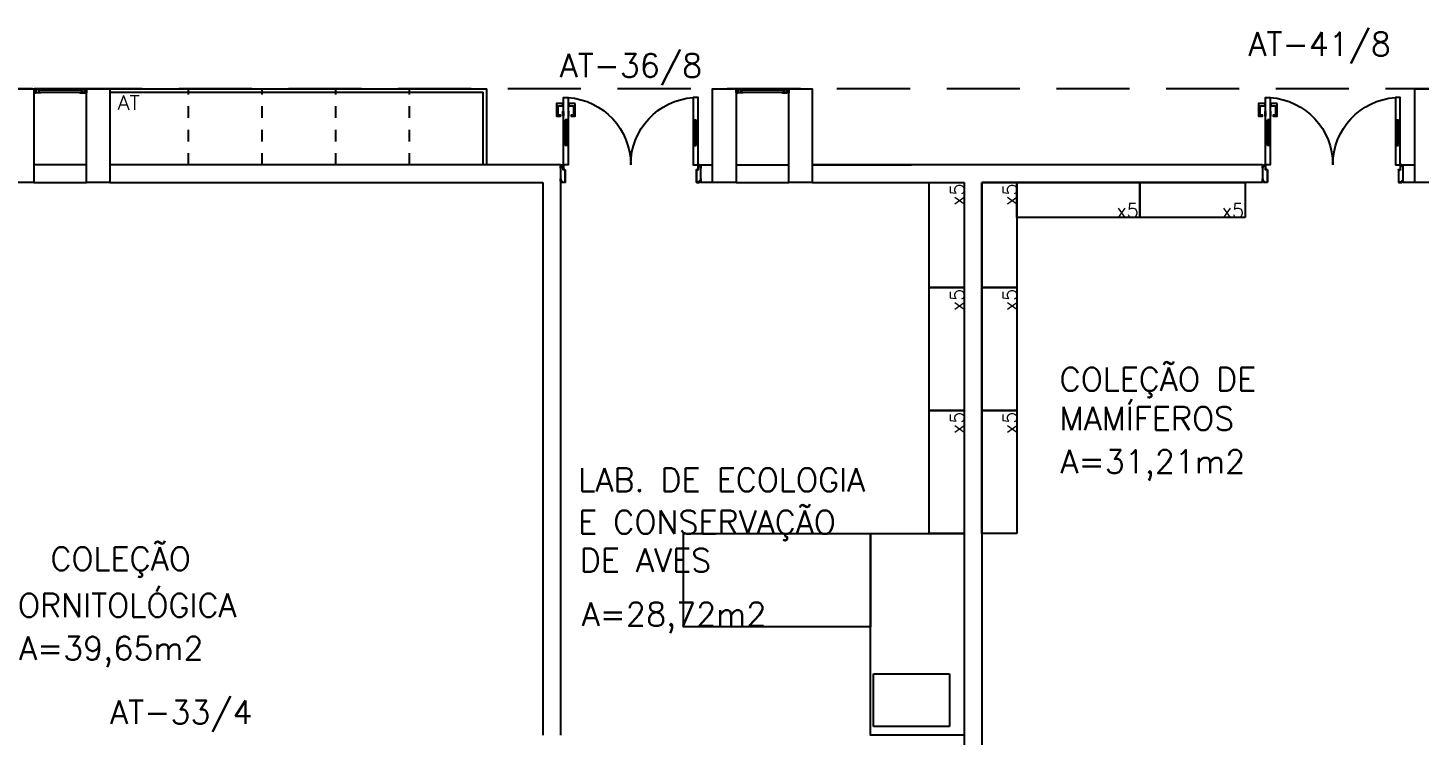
# Model space of a CAD drawing. Header units: millimetres. Extents: x 2128 to 2646, y 1972 to 2207.
# Drawn here: x 2340.76 to 2352.65, y 2013.52 to 2019.56 of the extents above; entities that cross this region are included whole.
import ezdxf

# ---------------------------------------------------------------- set-up
doc = ezdxf.new("R2010")
doc.units = ezdxf.units.MM
doc.linetypes.add('HIDDEN', pattern=[0.375, 0.25, -0.125])
doc.linetypes.add('HIDDEN2', pattern=[4.7625, 3.175, -1.5875])
for name, color, linetype in [('AM-PROJEÇÃO', 1, 'HIDDEN2'), ('AM-TEXTO', 2, 'Continuous'), ('AR-ALV', 2, 'Continuous'), ('AR-ARMÁRIOINF', 1, 'Continuous'), ('AR-ARMÁRIOSUP', 1, 'Continuous'), ('AR-BANCADAS', 1, 'Continuous'), ('AR-ESQ', 1, 'Continuous'), ('AR-ESTC', 3, 'Continuous'), ('AR-PORTA', 1, 'Continuous'), ('AR-PROJ', 1, 'HIDDEN'), ('BC- VISTA', 1, 'Continuous'), ('DT-ESQ-BAGUETE-C', 1, 'Continuous'), ('DT-ESQ-PERFIL CADEIRA-C', 2, 'Continuous'), ('DT-ESQ-PERFIL CADEIRA-V', 2, 'Continuous'), ('DT-ESQ-VENEZIANA-C', 1, 'Continuous'), ('DT-ESQ-VENEZIANA-V', 1, 'Continuous'), ('ENDEREÇO', 2, 'Continuous'), ('maçaneta', 1, 'Continuous'), ('mov', 1, 'Continuous'), ('PM-PERFIL U-C', 2, 'Continuous'), ('PM-VIDRO', 2, 'Continuous'), ('pm1', 2, 'Continuous'), ('pm2', 2, 'Continuous'), ('TEXTO', 2, 'Continuous'), ('Área', 2, 'Continuous')]:
    doc.layers.add(name, color=color, linetype=linetype)
doc.styles.add('S12', font='simplex.shx', dxfattribs={"width": 1.1, "height": 0.12})
doc.styles.add('UNB-100', font='simplex.shx', dxfattribs={"height": 0.2})
doc.styles.add('UNB1-100', font='simplex.shx', dxfattribs={"height": 0.2})

# ---------------------------------------------------------------- blocks, each defined once
blk = doc.blocks.new('BCL11')
at = {"layer": 'BC- VISTA'}
blk.add_lwpolyline([(0.8, 0), (0.8, -1.6), (0, -1.6), (0, 0)], close=True, dxfattribs=at)
blk = doc.blocks.new('PS2')
at = {"layer": 'AM-PROJEÇÃO'}
blk.add_lwpolyline([(0.3, 0), (0.3, -1.05), (0, -1.05), (0, 0)], close=True, dxfattribs=at)
at = {"layer": 'AM-TEXTO', "style": 'S12'}
blk.add_attdef('QUANTIDADE', (0.3, -0.2), '', height=0.12, rotation=90, dxfattribs=at)
for tag, p, flags in [('ACABAMENTO', (0.7, -0.95), 3), ('PRATELEIRA', (0.3, -0.95), 2), ('SUSPENSO', (0.5, -0.95), 3), ('FERRAGEM', (0.9, -0.95), 3), ('TAMANHO', (1.1, -0.95), 3)]:
    blk.add_attdef(tag, p, '', height=0.12, rotation=90, dxfattribs=dict(at, flags=flags))
blk = doc.blocks.new('PS1')
at = {"layer": 'AM-PROJEÇÃO'}
blk.add_lwpolyline([(0.3, 0), (0.3, -0.9), (0, -0.9), (0, 0)], close=True, dxfattribs=at)
at = {"layer": 'AM-TEXTO', "style": 'S12'}
blk.add_attdef('QUANTIDADE', (0.3, -0.2), '', height=0.12, rotation=90, dxfattribs=at)
for tag, p, flags in [('ACABAMENTO', (0.7, -0.8), 3), ('PRATELEIRA', (0.3, -0.8), 2), ('SUSPENSO', (0.5, -0.8), 3), ('FERRAGEM', (0.9, -0.8), 3), ('TAMANHO', (1.1, -0.8), 3)]:
    blk.add_attdef(tag, p, '', height=0.12, rotation=90, dxfattribs=dict(at, flags=flags))
blk = doc.blocks.new('BCL04')
at = {"layer": 'BC- VISTA'}
blk.add_lwpolyline([(0.8, 0), (0.8, -1.725), (0, -1.725), (0, 0)], close=True, dxfattribs=at)
blk = doc.blocks.new('AIRG3')
at = {"layer": 'AM-PROJEÇÃO'}
blk.add_lwpolyline([(0, 0), (0.45, 0), (0.45, -0.65), (0, -0.65)], close=True, dxfattribs=at)
at = {"layer": 'AM-TEXTO', "style": 'S12'}
for tag, p, flags in [('ACABAMENTO', (1.159, -0.589), 3), ('SUSPENSO', (0.759, -0.589), 3), ('FECHADURA', (1.359, -0.589), 1), ('TAMANHO', (0.359, -0.589), 3), ('PUXADOR', (1.559, -0.589), 1), ('ARMÁRIO', (0.159, -0.589), 2), ('RODÍZIO', (0.559, -0.589), 3), ('GAVETAS', (0.959, -0.589), 3)]:
    blk.add_attdef(tag, p, '', height=0.12, rotation=90, dxfattribs=dict(at, flags=flags))
blk = doc.blocks.new('EF01-P')
at = {"layer": 'DT-ESQ-BAGUETE-C', "ltscale": 0.1}
for points in [[(0.002, 0.035), (0.015, 0.035), (0.015, 0.033), (0.002, 0.033), (0.002, 0.005), (0.015, 0.005), (0.015, 0.004), (0.002, 0.004, -0.414214), (0, 0.005), (0, 0.033, -0.414214)], [(0.448, 0.035), (0.435, 0.035), (0.435, 0.033), (0.448, 0.033), (0.448, 0.005), (0.435, 0.005), (0.435, 0.004), (0.448, 0.004, 0.414214), (0.45, 0.005), (0.45, 0.033, 0.414214)]]:
    blk.add_lwpolyline(points, format="xyb", close=True, dxfattribs=at)
at = {"layer": 'DT-ESQ-PERFIL CADEIRA-C', "ltscale": 0.1}
for points in [[(0.01, 0.002), (0.01, 0.003), (0.002, 0.003, 1), (0.002, 0), (0.015, 0, 0.414214), (0.016, 0.002), (0.016, 0.033), (0.043, 0.033)], [(0.043, 0.006), (0.018, 0.006), (0.018, 0.016), (0.016, 0.016), (0.016, 0.006, 0.414214), (0.018, 0.005), (0.043, 0.005), (0.056, 0.005, 1), (0.056, 0.008), (0.043, 0.008), (0.043, 0.02), (0.043, 0.032), (0.056, 0.032, 1), (0.056, 0.035), (0.043, 0.035), (0.016, 0.035, 0.414214), (0.015, 0.033), (0.015, 0.002), (0.002, 0.002)], [(0.041, 0.02), (0.041, 0.032, -0.414214), (0.043, 0.033), (0.056, 0.033)], [(0.041, 0.02), (0.041, 0.008, 0.414214), (0.043, 0.006), (0.056, 0.006)], [(0.407, 0.006), (0.432, 0.006), (0.432, 0.016), (0.433, 0.016), (0.433, 0.006, -0.414214), (0.432, 0.005), (0.407, 0.005), (0.394, 0.005, -1), (0.394, 0.008), (0.407, 0.008), (0.407, 0.02), (0.407, 0.032), (0.394, 0.032, -1), (0.394, 0.035), (0.407, 0.035), (0.433, 0.035, -0.414214), (0.435, 0.033), (0.435, 0.002), (0.448, 0.002)], [(0.408, 0.02), (0.408, 0.032, 0.414214), (0.407, 0.033), (0.394, 0.033)], [(0.408, 0.02), (0.408, 0.008, -0.414214), (0.407, 0.006), (0.394, 0.006)], [(0.44, 0.002), (0.44, 0.003), (0.448, 0.003, -1), (0.448, 0), (0.435, 0, -0.414214), (0.433, 0.002), (0.433, 0.033), (0.407, 0.033)]]:
    blk.add_lwpolyline(points, format="xyb", dxfattribs=at)
at = {"layer": 'DT-ESQ-PERFIL CADEIRA-V', "ltscale": 0.1}
blk.add_line((0.015, 0), (0.435, 0), dxfattribs=at)
at = {"layer": 'DT-ESQ-VENEZIANA-C', "ltscale": 0.1}
for p, q in [((0.043, 0.011), (0.407, 0.011)), ((0.043, 0.009), (0.407, 0.009))]:
    blk.add_line(p, q, dxfattribs=at)
at = {"layer": 'DT-ESQ-VENEZIANA-V', "ltscale": 0.1}
blk.add_line((0.043, 0.031), (0.407, 0.031), dxfattribs=at)
blk = doc.blocks.new('marco-d')
at = {"layer": 'PM-PERFIL U-C'}
for p, q in [((-0.013, 0), (-0.001, 0)), ((-0.025, -0.03), (-0.025, -0.011)), ((-0.023, -0.03), (-0.025, -0.03)), ((-0.023, -0.01), (-0.015, -0.01)), ((-0.014, -0.012), (-0.023, -0.012)), ((-0.023, -0.012), (-0.023, -0.03)), ((-0.015, -0.01), (-0.015, -0.001)), ((-0.002, -0.002), (-0.013, -0.002)), ((-0.013, -0.002), (-0.013, -0.01)), ((-0.002, -0.041), (-0.002, -0.002)), ((0.013, -0.043), (-0.001, -0.043)), ((0, -0.001), (0, -0.041)), ((0.013, -0.041), (0, -0.041)), ((0.013, -0.043), (0.013, -0.148)), ((0.015, -0.042), (0.015, -0.148)), ((-0.025, -0.138), (-0.025, -0.12)), ((-0.025, -0.12), (-0.023, -0.12)), ((-0.023, -0.12), (-0.023, -0.138)), ((-0.023, -0.138), (-0.014, -0.138)), ((-0.015, -0.14), (-0.023, -0.14)), ((-0.015, -0.148), (-0.015, -0.14)), ((-0.013, -0.139), (-0.013, -0.148)), ((-0.013, -0.148), (0.013, -0.148)), ((0.013, -0.15), (-0.013, -0.15))]:
    blk.add_line(p, q, dxfattribs=at)
for centre, start, end in [((-0.013, -0.001), 90, 180), ((-0.001, -0.001), 360, 90), ((-0.023, -0.011), 90, 180), ((-0.014, -0.01), 270, 0), ((-0.001, -0.041), 180, 270), ((0.013, -0.042), 0, 90), ((-0.023, -0.138), 180, 270), ((-0.013, -0.148), 180, 270), ((-0.014, -0.139), 0, 90), ((0.013, -0.148), 269.9386, 0)]:
    blk.add_arc(centre, 0.0015, start, end, dxfattribs=at)
blk = doc.blocks.new('marco-e')
at = {"layer": 'PM-PERFIL U-C'}
for p, q in [((-0.015, -0.043), (-0.015, -0.149)), ((-0.013, -0.041), (0, -0.041)), ((-0.013, -0.043), (0.001, -0.043)), ((-0.013, -0.043), (-0.013, -0.148)), ((0, -0.002), (0, -0.041)), ((0.014, 0), (0.002, 0)), ((0.002, -0.042), (0.002, -0.002)), ((0.002, -0.002), (0.013, -0.002)), ((0.013, -0.002), (0.013, -0.011)), ((0.015, -0.01), (0.015, -0.002)), ((0.024, -0.01), (0.015, -0.01)), ((0.015, -0.012), (0.023, -0.012)), ((0.023, -0.012), (0.023, -0.03)), ((0.023, -0.03), (0.025, -0.03)), ((0.025, -0.03), (0.025, -0.012)), ((0.013, -0.148), (-0.013, -0.148)), ((-0.013, -0.15), (0.014, -0.15)), ((0.013, -0.14), (0.013, -0.148)), ((0.023, -0.138), (0.015, -0.138)), ((0.015, -0.14), (0.024, -0.14)), ((0.015, -0.149), (0.015, -0.14)), ((0.025, -0.12), (0.023, -0.12)), ((0.023, -0.12), (0.023, -0.138)), ((0.025, -0.139), (0.025, -0.12))]:
    blk.add_line(p, q, dxfattribs=at)
for centre, start, end in [((-0.013, -0.043), 90, 180), ((0.002, -0.002), 90, 180), ((0.001, -0.042), 270, 0), ((0.015, -0.011), 180, 270), ((0.014, -0.002), 0, 90), ((0.024, -0.012), 0, 90), ((-0.013, -0.149), 180, 270.0614), ((0.015, -0.14), 90, 180), ((0.014, -0.149), 270, 0), ((0.024, -0.139), 270, 0)]:
    blk.add_arc(centre, 0.0015, start, end, dxfattribs=at)
blk = doc.blocks.new('PM6V-B')
at = {"layer": 'maçaneta'}
for points in [[(1.075, 0.675), (1.13, 0.675), (1.13, 0.655), (1.091, 0.655, 0.414214), (1.09, 0.654), (1.09, 0.575), (1.11, 0.575), (1.11, 0.565), (1.075, 0.565)], [(1.18, 0.675), (1.235, 0.675), (1.235, 0.565), (1.2, 0.565), (1.2, 0.575), (1.22, 0.575), (1.22, 0.654, 0.414214), (1.218, 0.655), (1.18, 0.655)]]:
    blk.add_lwpolyline(points, format="xyb", close=True, dxfattribs=at)
for points in [[(1.13, 0.565), (1.13, 0.605), (1.135, 0.605), (1.135, 0.565)], [(1.18, 0.565), (1.18, 0.605), (1.175, 0.605), (1.175, 0.565)]]:
    blk.add_lwpolyline(points, close=True, dxfattribs=at)
at = {"layer": 'mov'}
for centre, start, end in [((0.025, 0.151), 359.8606, 86.0112), ((1.175, 0.151), 93.9888, 180.1394)]:
    blk.add_arc(centre, 0.575, start, end, dxfattribs=at)
at = {"layer": 'PM-VIDRO'}
for p, q in [((0.04, 0.325), (0.04, 0.525)), ((0.05, 0.525), (0.05, 0.325)), ((1.15, 0.525), (1.15, 0.325)), ((1.16, 0.325), (1.16, 0.525))]:
    blk.add_line(p, q, dxfattribs=at)
at = {"layer": 'pm1'}
for p, q in [((0.04, 0.525), (0.025, 0.525)), ((0.065, 0.535), (0.04, 0.535)), ((0.04, 0.525), (0.04, 0.535)), ((0.05, 0.535), (0.05, 0.525)), ((0.065, 0.525), (0.05, 0.525)), ((0.065, 0.535), (0.065, 0.525)), ((1.135, 0.535), (1.135, 0.525)), ((1.135, 0.535), (1.16, 0.535)), ((1.135, 0.525), (1.15, 0.525)), ((1.15, 0.535), (1.15, 0.525)), ((1.16, 0.525), (1.16, 0.535)), ((1.16, 0.525), (1.175, 0.525)), ((0.04, 0.325), (0.025, 0.325)), ((0.04, 0.315), (0.04, 0.325)), ((0.065, 0.315), (0.04, 0.315)), ((0.065, 0.325), (0.05, 0.325)), ((0.05, 0.325), (0.05, 0.315)), ((0.065, 0.325), (0.065, 0.315)), ((1.135, 0.325), (1.135, 0.315)), ((1.135, 0.325), (1.15, 0.325)), ((1.135, 0.315), (1.16, 0.315)), ((1.15, 0.325), (1.15, 0.315)), ((1.16, 0.315), (1.16, 0.325)), ((1.16, 0.325), (1.175, 0.325))]:
    blk.add_line(p, q, dxfattribs=at)
for points in [[(0.025, 0.525), (0.025, 0.725), (0.065, 0.725), (0.065, 0.525)], [(1.175, 0.525), (1.175, 0.725), (1.135, 0.725), (1.135, 0.525)], [(0.065, 0.325), (0.065, 0.15), (0.025, 0.15), (0.025, 0.325)], [(1.135, 0.325), (1.135, 0.15), (1.175, 0.15), (1.175, 0.325)]]:
    blk.add_lwpolyline(points, dxfattribs=at)
at = {"layer": 'pm2'}
for p, q in [((0.025, 0.325), (0.025, 0.525)), ((0.065, 0.525), (0.065, 0.325)), ((1.135, 0.525), (1.135, 0.325)), ((1.175, 0.325), (1.175, 0.525))]:
    blk.add_line(p, q, dxfattribs=at)
at = {"layer": 'pm1'}
for name, p in [('marco-d', (0.025, 0.15)), ('marco-e', (1.175, 0.15))]:
    blk.add_blockref(name, p, dxfattribs=at)
blk = doc.blocks.new('AT-5M')
at = {"layer": 'AR-ARMÁRIOINF'}
for p, q in [((0, 0), (3.22, 0)), ((0, -0.03), (3.19, -0.03)), ((3.19, -0.65), (3.19, -0.03)), ((3.22, -0.65), (3.22, 0))]:
    blk.add_line(p, q, dxfattribs=at)
at = {"layer": 'AR-ARMÁRIOINF', "linetype": 'HIDDEN', "ltscale": 0.3}
for p, q in [((0.67, -0.65), (0.67, 0)), ((1.3, -0.65), (1.3, 0)), ((1.93, -0.65), (1.93, 0)), ((2.56, -0.65), (2.56, 0))]:
    blk.add_line(p, q, dxfattribs=at)
at = {"layer": 'AM-TEXTO', "linetype": 'HIDDEN', "ltscale": 0.3, "style": 'S12', "width": 1.1}
blk.add_text('AT', height=0.12, dxfattribs=at).set_placement((0.064, -0.179))

msp = doc.modelspace()

# ---------------------------------------------------------------- linework, layer by layer
at = {"layer": 'AR-ALV'}
for p, q in [((2341.261, 2018.39), (2340.811, 2018.39)), ((2345.311, 2018.39), (2341.461, 2018.39)), ((2345.311, 2018.39), (2345.311, 2013.515)), ((2346.811, 2018.39), (2347.261, 2018.39)), ((2351.311, 2018.39), (2347.461, 2018.39)), ((2347.461, 2018.39), (2348.311, 2018.39)), ((2351.311, 2018.39), (2351.311, 2018.24)), ((2340.811, 2018.24), (2341.261, 2018.24)), ((2341.461, 2018.24), (2345.161, 2018.24)), ((2345.161, 2018.24), (2345.161, 2013.515)), ((2346.811, 2018.24), (2347.261, 2018.24)), ((2347.461, 2018.24), (2348.761, 2018.24)), ((2348.761, 2018.24), (2348.761, 2009.915)), ((2348.911, 2018.24), (2348.911, 2009.915)), ((2351.311, 2018.24), (2348.911, 2018.24))]:
    msp.add_line(p, q, dxfattribs=at)
for points in [[(2346.611, 2018.24), (2346.511, 2018.24), (2346.511, 2018.39), (2346.611, 2018.39)], [(2352.611, 2018.24), (2352.511, 2018.24), (2352.511, 2018.39), (2352.611, 2018.39)]]:
    msp.add_lwpolyline(points, dxfattribs=at)
at = {"layer": 'AR-ESTC'}
for points in [[(2340.611, 2018.24), (2340.611, 2019.04), (2340.811, 2019.04), (2340.811, 2018.24)], [(2341.261, 2018.24), (2341.261, 2019.04), (2341.461, 2019.04), (2341.461, 2018.24)], [(2346.611, 2018.24), (2346.611, 2019.04), (2346.811, 2019.04), (2346.811, 2018.24)], [(2347.261, 2018.24), (2347.261, 2019.04), (2347.461, 2019.04), (2347.461, 2018.24)], [(2352.611, 2018.24), (2352.611, 2019.04), (2352.811, 2019.04), (2352.811, 2018.24)]]:
    msp.add_lwpolyline(points, close=True, dxfattribs=at)
at = {"layer": 'AR-PROJ', "ltscale": 2.5}
msp.add_line((2358.611, 2019.04), (2311.461, 2019.04), dxfattribs=at)

# ---------------------------------------------------------------- block references
at = {"layer": 'AR-ARMÁRIOINF'}
msp.add_blockref('AT-5M', (2341.461, 2019.04), dxfattribs=at)
at = {"layer": 'AR-ARMÁRIOINF', "rotation": 270}
msp.add_blockref('AIRG3', (2348.636, 2014.04), dxfattribs=at)
at = {"layer": 'AR-ARMÁRIOSUP'}
ref = msp.add_blockref('PS1', (2348.461, 2018.24), dxfattribs=at)
ref.add_attrib('QUANTIDADE', 'x5', (2348.761, 2018.04), dxfattribs={"layer": 'AM-TEXTO', "height": 0.12, "rotation": 90, "style": 'S12'})
ref = msp.add_blockref('PS1', (2348.911, 2018.24), dxfattribs=at)
ref.add_attrib('QUANTIDADE', 'x5', (2349.211, 2018.04), dxfattribs={"layer": 'AM-TEXTO', "height": 0.12, "rotation": 90, "style": 'S12'})
ref = msp.add_blockref('PS2', (2350.261, 2018.24), dxfattribs=dict(at, rotation=270.0000000286345))
ref.add_attrib('QUANTIDADE', 'x5', (2350.061, 2017.94), dxfattribs={"layer": 'AM-TEXTO', "height": 0.12, "rotation": 0, "style": 'S12'})
ref = msp.add_blockref('PS1', (2351.161, 2018.24), dxfattribs=dict(at, rotation=270.0000000286345))
ref.add_attrib('QUANTIDADE', 'x5', (2350.961, 2017.94), dxfattribs={"layer": 'AM-TEXTO', "height": 0.12, "rotation": 0, "style": 'S12'})
ref = msp.add_blockref('PS2', (2348.461, 2017.34), dxfattribs=at)
ref.add_attrib('QUANTIDADE', 'x5', (2348.761, 2017.14), dxfattribs={"layer": 'AM-TEXTO', "height": 0.12, "rotation": 90, "style": 'S12'})
ref = msp.add_blockref('PS2', (2348.911, 2017.34), dxfattribs=at)
ref.add_attrib('QUANTIDADE', 'x5', (2349.211, 2017.14), dxfattribs={"layer": 'AM-TEXTO', "height": 0.12, "rotation": 90, "style": 'S12'})
ref = msp.add_blockref('PS2', (2348.461, 2016.29), dxfattribs=at)
ref.add_attrib('QUANTIDADE', 'x5', (2348.761, 2016.09), dxfattribs={"layer": 'AM-TEXTO', "height": 0.12, "rotation": 90, "style": 'S12'})
ref = msp.add_blockref('PS2', (2348.911, 2016.29), dxfattribs=at)
ref.add_attrib('QUANTIDADE', 'x5', (2349.211, 2016.09), dxfattribs={"layer": 'AM-TEXTO', "height": 0.12, "rotation": 90, "style": 'S12'})
at = {"layer": 'AR-BANCADAS', "rotation": 270}
msp.add_blockref('BCL11', (2347.961, 2015.24), dxfattribs=at)
at = {"layer": 'AR-BANCADAS'}
msp.add_blockref('BCL04', (2347.961, 2015.24), dxfattribs=at)
at = {"layer": 'AR-ESQ', "rotation": 180}
for p in [(2341.261, 2019.04), (2347.261, 2019.04)]:
    msp.add_blockref('EF01-P', p, dxfattribs=at)
at = {"layer": 'AR-PORTA', "xscale": -1}
for p in [(2346.511, 2018.24), (2352.511, 2018.24)]:
    msp.add_blockref('PM6V-B', p, dxfattribs=at)

# ---------------------------------------------------------------- texts
at = {"layer": 'ENDEREÇO', "style": 'UNB1-100'}
for s, p in [('AT-41/8', (2351.19, 2019.322)), ('AT-36/8 ', (2345.304, 2019.138)), ('AT-33/4', (2341.463, 2013.611))]:
    msp.add_text(s, height=0.2, dxfattribs=at).set_placement(p)
at = {"layer": 'TEXTO', "style": 'UNB-100'}
for s, p in [('COLEÇÃO DE ', (2349.576, 2016.457)), ('MAMÍFEROS', (2349.576, 2016.121)), ('LAB. DE ECOLOGIA', (2345.463, 2015.597)), ('E CONSERVAÇÃO', (2345.462, 2015.236)), ('COLEÇÃO', (2340.952, 2014.923)), ('DE AVES', (2345.476, 2014.91)), ('ORNITOLÓGICA', (2340.675, 2014.525))]:
    msp.add_text(s, height=0.2, dxfattribs=at).set_placement(p)
at = {"layer": 'Área', "style": 'UNB-100'}
for s, p in [('A=31,21m2', (2349.584, 2015.753)), ('A=28,72m2', (2345.493, 2014.449)), ('A=39,65m2', (2340.684, 2014.158))]:
    msp.add_text(s, height=0.2, dxfattribs=at).set_placement(p)

doc.saveas('drawing.dxf')
